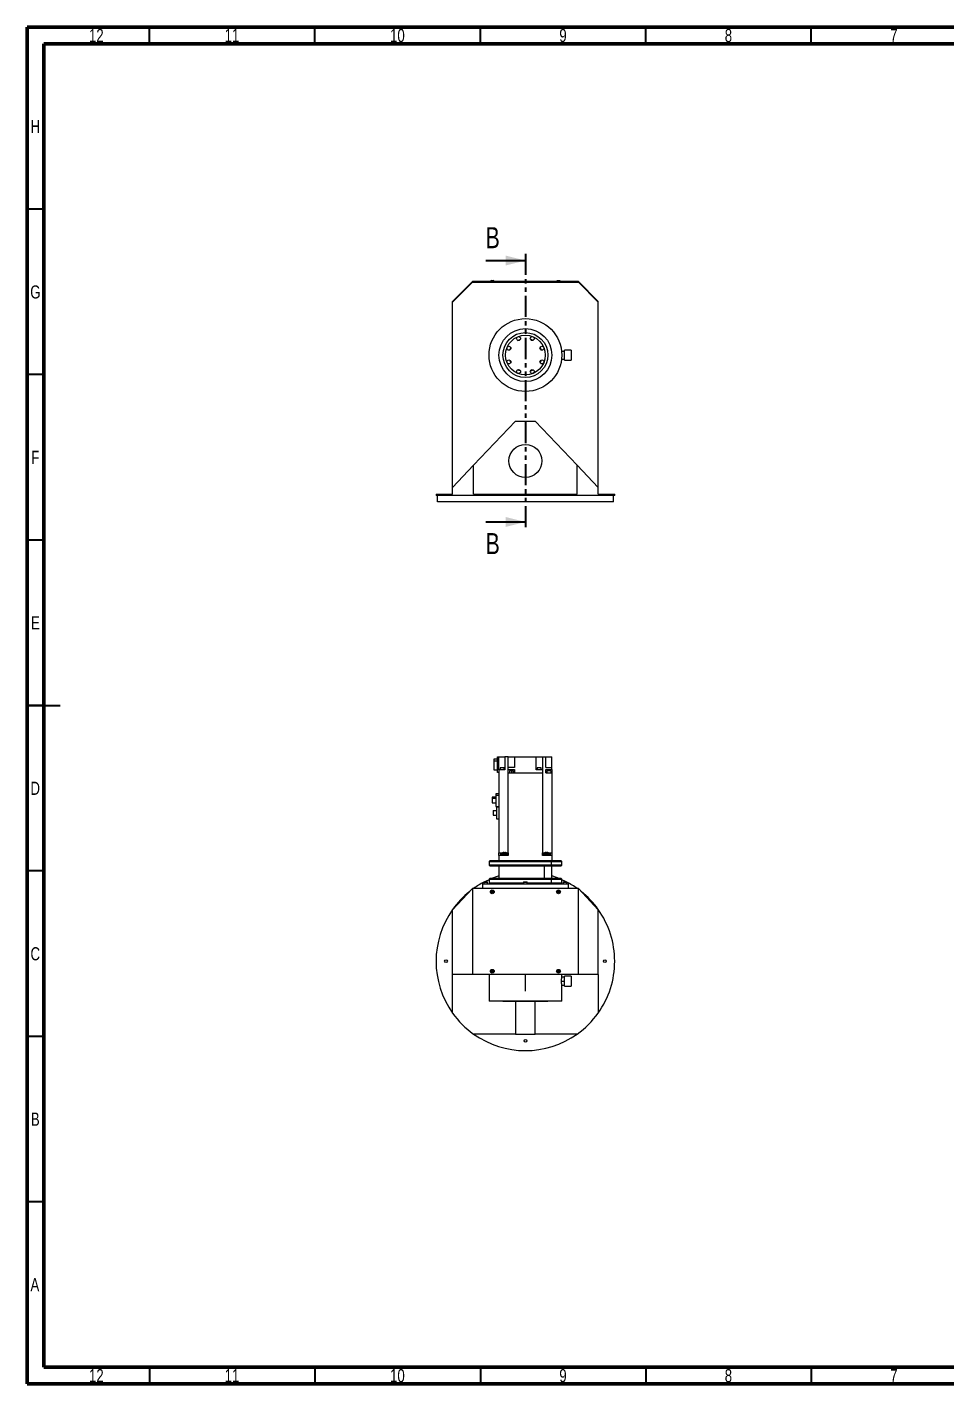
# Model space of a CAD drawing. Header units: millimetres. Extents: x 15 to 589, y 5 to 415.
# Drawn here: x 15 to 293, y 5 to 415 of the extents above; entities that cross this region are included whole.
import ezdxf

# ---------------------------------------------------------------- set-up
doc = ezdxf.new("R2010")
doc.units = ezdxf.units.MM
doc.linetypes.add('PHANTOM', pattern=[12.7, 6.35, -1.27, 1.27, -1.27, 1.27, -1.27])
doc.styles.add('SLDTEXTSTYLE0', font='TXT', dxfattribs={"width": 0.75})

msp = doc.modelspace()

# ---------------------------------------------------------------- linework, layer by layer
at = {"color": 7, "linetype": 'Continuous', "lineweight": 70}
for p, q in [((15, 5), (15, 415)), ((15, 415), (589, 415)), ((20, 10), (20, 410)), ((20, 410), (584, 410)), ((584, 10), (20, 10)), ((589, 5), (15, 5))]:
    msp.add_line(p, q, dxfattribs=at)
at = {"color": 7, "linetype": 'Continuous', "lineweight": 35}
for p, q in [((52, 410), (52, 415)), ((102, 410), (102, 415)), ((152, 410), (152, 415)), ((202, 410), (202, 415)), ((252, 410), (252, 415)), ((20, 360), (15, 360)), ((153.6, 344.46), (165.6, 344.46)), ((20, 310), (15, 310)), ((153.6, 265.47), (165.6, 265.47)), ((20, 260), (15, 260)), ((15, 210), (25, 210)), ((20, 210), (15, 210)), ((20, 160), (15, 160)), ((20, 110), (15, 110)), ((20, 60), (15, 60)), ((52, 10), (52, 5)), ((102, 10), (102, 5)), ((152, 10), (152, 5)), ((202, 10), (202, 5)), ((252, 10), (252, 5))]:
    msp.add_line(p, q, dxfattribs=at)
at = {"color": 7, "linetype": 'PHANTOM', "lineweight": 35}
msp.add_line((165.6, 346.46), (165.6, 263.47), dxfattribs=at)
at = {"color": 7, "linetype": 'Continuous', "lineweight": 25}
for p, q in [((149.6, 338.1), (143.6, 332.1)), ((149.6, 337.9), (143.6, 331.9)), ((181.6, 338.1), (149.6, 338.1)), ((149.6, 337.9), (181.6, 337.9)), ((155.03, 338.18), (155.03, 338.1)), ((155.03, 338.18), (155.6, 338.18)), ((155.32, 338.43), (155.6, 338.43)), ((155.6, 338.43), (155.89, 338.43)), ((155.6, 338.18), (156.17, 338.18)), ((156.17, 338.1), (156.17, 338.18)), ((175.03, 338.18), (175.03, 338.1)), ((175.03, 338.18), (175.6, 338.18)), ((175.32, 338.43), (175.6, 338.43)), ((175.6, 338.43), (175.89, 338.43)), ((175.6, 338.18), (176.17, 338.18)), ((176.17, 338.1), (176.17, 338.18)), ((187.6, 332.1), (181.6, 338.1)), ((187.6, 331.9), (181.6, 337.9)), ((143.6, 331.9), (143.6, 332.1)), ((187.6, 331.9), (187.6, 332.1)), ((143.6, 275.9), (143.6, 331.9)), ((187.6, 275.9), (187.6, 331.9)), ((176.54, 317.1), (177.4, 317.1)), ((179.4, 317.4), (177.4, 317.4)), ((177.4, 314.4), (177.4, 317.4)), ((179.4, 317.4), (179.4, 314.4)), ((176.54, 314.7), (177.4, 314.7)), ((177.4, 314.4), (179.4, 314.4)), ((162.6, 295.9), (149.95, 282.58)), ((162.6, 295.9), (168.6, 295.9)), ((181.26, 282.58), (168.6, 295.9)), ((149.95, 282.58), (143.6, 275.9)), ((149.95, 273.9), (149.95, 282.58)), ((181.26, 273.9), (181.26, 282.58)), ((187.6, 275.9), (181.26, 282.58)), ((143.6, 273.9), (143.6, 275.9)), ((187.6, 273.9), (187.6, 275.9)), ((138.6, 273.9), (138.6, 273.5)), ((138.6, 273.9), (143.6, 273.9)), ((192.6, 273.5), (138.6, 273.5)), ((139, 271.5), (139, 273.5)), ((192.2, 271.5), (139, 271.5)), ((149.95, 273.9), (181.26, 273.9)), ((187.6, 273.9), (192.6, 273.9)), ((192.2, 271.5), (192.2, 273.5)), ((192.6, 273.5), (192.6, 273.9)), ((157.2, 193.76), (156.1, 193.76)), ((156.1, 193.76), (156.1, 193.3)), ((156.1, 193.3), (156.1, 190.52)), ((156.1, 193.3), (157.2, 193.3)), ((157.2, 189.8), (157.2, 194.5)), ((157.2, 194.5), (157.61, 194.5)), ((157.61, 190.6), (157.61, 194.5)), ((157.61, 194.5), (159.41, 194.5)), ((159.41, 194.5), (159.41, 190.6)), ((160.41, 194.5), (159.41, 194.5)), ((160.41, 194.5), (162.33, 194.5)), ((160.41, 191.3), (160.41, 194.5)), ((162.33, 194.5), (162.33, 191.3)), ((162.33, 194.5), (168.87, 194.5)), ((168.87, 190.6), (168.87, 194.5)), ((168.87, 194.5), (170.79, 194.5)), ((170.79, 194.5), (170.79, 190.6)), ((170.79, 194.5), (171.79, 194.5)), ((171.79, 191.3), (171.79, 194.5)), ((171.79, 194.5), (173.59, 194.5)), ((173.59, 191.3), (173.59, 194.5)), ((156.1, 190.52), (157.2, 190.52)), ((157.61, 189.8), (157.2, 189.8)), ((157.6, 189.7), (157.61, 189.7)), ((157.6, 189.7), (157.6, 179.38)), ((157.61, 190.6), (157.61, 189.7)), ((159.41, 190.6), (157.61, 190.6)), ((157.94, 191.12), (157.94, 190.6)), ((159.14, 191.12), (157.94, 191.12)), ((159.14, 190.6), (159.14, 191.12)), ((162.33, 191.3), (160.41, 191.3)), ((160.41, 190.7), (160.41, 191.3)), ((160.41, 190.7), (162.33, 190.7)), ((160.41, 189.7), (160.41, 190.7)), ((160.41, 165.5), (160.41, 189.7)), ((160.41, 189.7), (170.79, 189.7)), ((160.8, 190.22), (160.8, 189.7)), ((161.4, 190.22), (160.8, 190.22)), ((161.4, 190.22), (161.4, 189.7)), ((162, 190.22), (161.4, 190.22)), ((162, 189.7), (162, 190.22)), ((162.33, 190.7), (162.33, 189.7)), ((170.79, 190.6), (168.87, 190.6)), ((169.2, 191.12), (169.2, 190.6)), ((170.4, 191.12), (169.2, 191.12)), ((170.4, 190.6), (170.4, 191.12)), ((170.79, 190.6), (170.79, 189.7)), ((170.79, 189.7), (170.79, 165.5)), ((171.79, 191.3), (173.59, 191.3)), ((171.79, 190.7), (173.59, 190.7)), ((171.79, 189.7), (171.79, 190.7)), ((171.79, 189.7), (173.6, 189.7)), ((172.06, 190.22), (172.06, 189.7)), ((173.26, 190.22), (172.06, 190.22)), ((173.26, 190.22), (173.26, 189.7)), ((173.59, 190.7), (173.59, 191.3)), ((173.59, 190.7), (173.59, 189.7)), ((173.6, 189.7), (173.6, 165.5)), ((155.58, 182.25), (155.58, 182.04)), ((156.68, 182.25), (155.58, 182.25)), ((155.58, 182.04), (155.58, 180.56)), ((155.58, 182.04), (156.68, 182.04)), ((155.58, 180.56), (156.68, 180.56)), ((156.68, 183.32), (156.68, 182.86)), ((157.6, 183.32), (156.68, 183.32)), ((156.68, 182.86), (157.6, 182.86)), ((156.68, 182.86), (156.68, 179.48)), ((155.84, 178.31), (155.84, 176.82)), ((155.84, 178.31), (156.92, 178.31)), ((155.84, 176.82), (156.92, 176.82)), ((156.68, 179.48), (157.6, 179.48)), ((156.92, 175.66), (156.92, 179.38)), ((156.92, 179.38), (157.6, 179.38)), ((157.6, 179.38), (157.6, 175.66)), ((157.6, 175.66), (156.92, 175.66)), ((157.6, 175.66), (157.6, 165.5)), ((157.6, 164.7), (157.6, 165.5)), ((157.6, 165.5), (158.56, 165.5)), ((157.6, 164.7), (157.6, 163.1)), ((160.41, 164.7), (157.6, 164.7)), ((158.04, 165.15), (158.04, 164.7)), ((158.63, 165.52), (158.63, 165.53)), ((159.13, 165.62), (159.13, 165.52)), ((159.35, 165.52), (159.35, 165.62)), ((159.85, 165.53), (159.85, 165.52)), ((159.92, 165.5), (160.41, 165.5)), ((160.41, 165.5), (160.41, 164.7)), ((170.79, 164.7), (170.79, 165.5)), ((170.79, 165.5), (171.28, 165.5)), ((173.6, 164.7), (170.79, 164.7)), ((171.36, 165.52), (171.35, 165.53)), ((171.85, 165.62), (171.86, 165.52)), ((172.07, 165.52), (172.08, 165.62)), ((172.58, 165.53), (172.58, 165.52)), ((172.65, 165.5), (173.6, 165.5)), ((173.17, 164.7), (173.17, 165.15)), ((173.6, 165.5), (173.6, 164.7)), ((173.6, 164.7), (173.6, 163.1)), ((154.8, 163.1), (154.6, 162.9)), ((154.6, 162.9), (154.6, 161.7)), ((154.6, 162.9), (173.38, 162.9)), ((154.6, 161.7), (154.8, 161.5)), ((173.38, 161.7), (154.6, 161.7)), ((157.6, 163.1), (154.8, 163.1)), ((154.8, 161.5), (176.4, 161.5)), ((158.35, 163.1), (157.6, 163.1)), ((157.6, 161.5), (157.6, 157.7)), ((172.86, 163.1), (158.35, 163.1)), ((171.26, 161.5), (171.26, 157.7)), ((173.6, 163.1), (172.86, 163.1)), ((173.38, 162.9), (173.38, 161.7)), ((173.38, 162.9), (176.6, 162.9)), ((176.6, 161.7), (173.38, 161.7)), ((176.4, 163.1), (173.6, 163.1)), ((173.6, 157.7), (173.6, 161.5)), ((176.6, 162.9), (176.4, 163.1)), ((176.4, 161.5), (176.6, 161.7)), ((176.6, 161.7), (176.6, 162.9)), ((152.6, 156.1), (152.6, 154.7)), ((152.6, 156.1), (178.6, 156.1)), ((153.11, 156.7), (153.05, 156.64)), ((153.05, 156.64), (153.05, 156.1)), ((153.05, 156.64), (153.6, 156.64)), ((153.11, 156.7), (153.6, 156.7)), ((153.6, 156.7), (154.09, 156.7)), ((153.6, 156.64), (154.15, 156.64)), ((154.15, 156.64), (154.09, 156.7)), ((154.15, 156.1), (154.15, 156.64)), ((154.8, 157.7), (154.6, 157.5)), ((154.6, 157.5), (154.6, 156.3)), ((154.6, 157.5), (173.38, 157.5)), ((154.6, 156.3), (154.8, 156.1)), ((165.05, 156.3), (154.6, 156.3)), ((176.4, 157.7), (154.8, 157.7)), ((165.11, 156.7), (165.05, 156.64)), ((165.05, 156.64), (165.05, 156.1)), ((165.05, 156.64), (165.6, 156.64)), ((165.11, 156.7), (165.6, 156.7)), ((165.6, 156.7), (166.09, 156.7)), ((165.6, 156.64), (166.15, 156.64)), ((166.15, 156.64), (166.09, 156.7)), ((166.15, 156.1), (166.15, 156.64)), ((173.38, 156.3), (166.15, 156.3)), ((173.38, 157.5), (176.6, 157.5)), ((173.38, 157.5), (173.38, 156.3)), ((176.6, 156.3), (173.38, 156.3)), ((176.6, 157.5), (176.4, 157.7)), ((176.4, 156.1), (176.6, 156.3)), ((176.6, 156.3), (176.6, 157.5)), ((177.11, 156.7), (177.05, 156.64)), ((177.05, 156.64), (177.05, 156.1)), ((177.05, 156.64), (177.6, 156.64)), ((177.11, 156.7), (177.6, 156.7)), ((177.6, 156.7), (178.09, 156.7)), ((177.6, 156.64), (178.15, 156.64)), ((178.15, 156.64), (178.09, 156.7)), ((178.15, 156.1), (178.15, 156.64)), ((178.6, 154.7), (178.6, 156.1)), ((149.6, 154.7), (143.6, 148.3)), ((149.6, 154.7), (149.6, 128.7)), ((181.6, 154.7), (149.6, 154.7)), ((155.37, 153.7), (155.49, 153.9)), ((155.49, 153.5), (155.37, 153.7)), ((155.49, 153.9), (155.72, 153.9)), ((155.72, 153.5), (155.49, 153.5)), ((155.72, 153.9), (155.83, 153.7)), ((155.83, 153.7), (155.72, 153.5)), ((175.37, 153.7), (175.49, 153.9)), ((175.49, 153.5), (175.37, 153.7)), ((175.49, 153.9), (175.72, 153.9)), ((175.72, 153.5), (175.49, 153.5)), ((175.72, 153.9), (175.83, 153.7)), ((175.83, 153.7), (175.72, 153.5)), ((181.6, 128.7), (181.6, 154.7)), ((187.6, 148.3), (181.6, 154.7)), ((143.6, 148.3), (143.6, 148.35)), ((143.6, 128.7), (143.6, 148.3)), ((187.6, 148.35), (187.6, 148.3)), ((187.6, 128.7), (187.6, 148.3)), ((143.6, 117.05), (143.6, 128.7)), ((149.6, 128.7), (143.6, 128.7)), ((181.6, 128.7), (149.6, 128.7)), ((154.6, 128.7), (154.6, 120.7)), ((155.37, 129.7), (155.49, 129.9)), ((155.49, 129.5), (155.37, 129.7)), ((155.49, 129.9), (155.72, 129.9)), ((155.72, 129.5), (155.49, 129.5)), ((155.72, 129.9), (155.83, 129.7)), ((155.83, 129.7), (155.72, 129.5)), ((165.6, 123.7), (165.6, 128.7)), ((175.37, 129.7), (175.49, 129.9)), ((175.49, 129.5), (175.37, 129.7)), ((175.49, 129.9), (175.72, 129.9)), ((175.72, 129.5), (175.49, 129.5)), ((175.72, 129.9), (175.83, 129.7)), ((175.83, 129.7), (175.72, 129.5)), ((176.6, 127.9), (176.6, 128.7)), ((177.4, 127.9), (176.6, 127.9)), ((179.4, 128.2), (177.4, 128.2)), ((177.4, 125.2), (177.4, 128.2)), ((179.4, 128.2), (179.4, 125.2)), ((187.6, 128.7), (181.6, 128.7)), ((187.6, 128.7), (187.6, 117.05)), ((176.54, 126.7), (177.4, 126.7)), ((176.6, 120.7), (176.6, 125.5)), ((176.6, 125.5), (177.4, 125.5)), ((177.4, 125.2), (179.4, 125.2)), ((176.6, 120.7), (154.6, 120.7)), ((158.8, 120.7), (158.8, 120.5)), ((171.88, 120.5), (158.8, 120.5)), ((162.6, 120.5), (162.6, 110.7)), ((168.6, 110.7), (168.6, 120.5)), ((172.4, 120.5), (171.88, 120.5)), ((172.4, 120.5), (172.4, 120.7)), ((162.6, 110.7), (149.95, 110.7)), ((162.6, 110.7), (168.6, 110.7)), ((181.26, 110.7), (168.6, 110.7))]:
    msp.add_line(p, q, dxfattribs=at)
at = {"color": 8, "linetype": 'Continuous', "lineweight": 25}
for p, q in [((158.04, 165.15), (159.24, 165.15)), ((158.1, 165.27), (159.24, 165.27)), ((159.24, 165.27), (160.38, 165.27)), ((159.24, 165.15), (160.41, 165.15)), ((170.79, 165.15), (171.97, 165.15)), ((170.83, 165.27), (171.97, 165.27)), ((171.97, 165.27), (173.1, 165.27)), ((171.97, 165.15), (173.17, 165.15))]:
    msp.add_line(p, q, dxfattribs=at)
at = {"color": 7, "linetype": 'Continuous', "lineweight": 25, "flags": 128}
for points in [[(163.3, 320.34), (163.72, 320.54), (164.09, 320.67)], [(170.04, 318.21), (170.18, 317.92), (170.37, 317.41)], [(170.37, 314.4), (170.18, 313.89), (170.04, 313.6)], [(164.1, 311.14), (163.72, 311.27), (163.3, 311.46)], [(154.6, 157.36), (153.52, 156.85), (153.23, 156.7)], [(177.97, 156.7), (177.68, 156.85), (176.6, 157.36)]]:
    msp.add_lwpolyline(points, dxfattribs=at)
at = {"color": 7, "linetype": 'Continuous'}
for radius in [11, 6]:
    msp.add_circle((165.6, 315.9), radius, dxfattribs=at)
at = {"color": 7, "linetype": 'Continuous', "lineweight": 25}
for centre, radius in [((165.6, 315.9), 11), ((165.6, 315.9), 8), ((165.6, 315.9), 6.8), ((163.53, 320.89), 0.6), ((167.67, 320.89), 0.6), ((160.61, 317.97), 0.6), ((170.59, 317.97), 0.6), ((160.61, 313.83), 0.6), ((170.59, 313.84), 0.6), ((163.54, 310.91), 0.6), ((167.67, 310.92), 0.6), ((165.6, 283.9), 5), ((155.6, 153.7), 0.57), ((155.6, 153.7), 0.285), ((175.6, 153.7), 0.57), ((175.6, 153.7), 0.285), ((141.6, 132.7), 0.413), ((189.6, 132.7), 0.413), ((155.6, 129.7), 0.57), ((155.6, 129.7), 0.285), ((175.6, 129.7), 0.57), ((175.6, 129.7), 0.285), ((165.6, 108.7), 0.413)]:
    msp.add_circle(centre, radius, dxfattribs=at)
for centre, radius, start, end in [((155.6, 337.83), 0.67, 115.1629, 148.2537), ((155.6, 337.83), 0.67, 31.7463, 64.8371), ((175.6, 337.83), 0.67, 115.1629, 148.2537), ((175.6, 337.83), 0.67, 31.7463, 64.8371), ((165.6, 315.9), 5, 62.5899, 72.4554), ((165.6, 315.9), 5, 152.5899, 162.4554), ((165.6, 315.9), 5, 197.5899, 207.4554), ((165.6, 315.9), 5, 287.5899, 297.4554), ((158.18, 165.15), 0.144, 124.6781, 180), ((159.24, 163.62), 2, 107.8196, 124.6781), ((159.24, 163.61), 2, 93.2445, 107.7159), ((159.24, 163.11), 2.41, 87.467, 92.533), ((159.24, 163.61), 2, 72.2841, 86.7555), ((159.24, 163.62), 2, 55.3219, 72.1804), ((160.29, 165.15), 0.144, 34.9978, 55.3219), ((170.91, 165.15), 0.144, 124.6781, 145.0022), ((171.97, 163.62), 2, 107.8196, 124.6781), ((171.97, 163.61), 2, 93.2445, 107.7159), ((171.97, 163.11), 2.41, 87.467, 92.533), ((171.97, 163.61), 2, 72.2841, 86.7555), ((171.97, 163.62), 2, 55.3219, 72.1804), ((173.02, 165.15), 0.144, 0, 55.3219), ((165.6, 132.7), 27, 117.6982, 125.4309), ((165.6, 132.7), 27, 107.2353, 112.1916), ((165.6, 132.7), 27, 67.8084, 72.7647), ((165.6, 132.7), 27, 54.5691, 62.3018), ((165.6, 132.7), 27, 128.5786, 144.5691), ((155.6, 153.7), 0.2, 150, 210), ((155.6, 153.7), 0.2, 90, 150), ((155.6, 153.7), 0.2, 210, 270), ((155.6, 153.7), 0.2, 30, 90), ((155.6, 153.7), 0.2, 270, 330), ((155.6, 153.7), 0.2, 330, 30), ((175.6, 153.7), 0.2, 150, 210), ((175.6, 153.7), 0.2, 90, 150), ((175.6, 153.7), 0.2, 210, 270), ((175.6, 153.7), 0.2, 30, 90), ((175.6, 153.7), 0.2, 270, 330), ((175.6, 153.7), 0.2, 330, 30), ((165.6, 132.7), 27, 35.4309, 51.4214), ((165.6, 132.7), 27, 144.5691, 215.4309), ((165.6, 132.7), 27, 0, 35.4309), ((165.6, 132.7), 27, 324.5691, 0), ((155.6, 129.7), 0.2, 150, 210), ((155.6, 129.7), 0.2, 90, 150), ((155.6, 129.7), 0.2, 210, 270), ((155.6, 129.7), 0.2, 30, 90), ((155.6, 129.7), 0.2, 270, 330), ((155.6, 129.7), 0.2, 330, 30), ((175.6, 129.7), 0.2, 150, 210), ((175.6, 129.7), 0.2, 90, 150), ((175.6, 129.7), 0.2, 210, 270), ((175.6, 129.7), 0.2, 30, 90), ((175.6, 129.7), 0.2, 270, 330), ((175.6, 129.7), 0.2, 330, 30), ((165.6, 132.7), 27, 215.4309, 234.5691), ((165.6, 132.7), 27, 305.4309, 324.5691), ((165.6, 132.7), 27, 234.5691, 305.4309)]:
    msp.add_arc(centre, radius, start, end, dxfattribs=at)
for points, knots in [([(176.54, 126.7), (176.54, 126.86), (176.54, 127.17), (176.57, 127.57), (176.6, 127.85), (176.6, 127.88), (176.6, 127.9)], [0, 0, 0, 0, 0.249967, 0.5, 0.750032, 1, 1, 1, 1]), ([(176.6, 125.5), (176.6, 125.52), (176.6, 125.56), (176.57, 125.83), (176.54, 126.23), (176.54, 126.54), (176.54, 126.7)], [0, 0, 0, 0, 0.249968, 0.5, 0.750033, 1, 1, 1, 1])]:
    msp.add_open_spline(points, degree=3, knots=knots, dxfattribs=at)
at = {"color": 7, "linetype": 'Continuous', "lineweight": 35}
for points in [[(165.6, 344.46), (159.6, 345.96), (159.6, 342.96)], [(165.6, 265.47), (159.6, 266.97), (159.6, 263.97)]]:
    msp.add_solid(points, dxfattribs=at)

# ---------------------------------------------------------------- texts
at = {"color": 7, "linetype": 'Continuous', "lineweight": 0, "attachment_point": 2, "style": 'SLDTEXTSTYLE0'}
for s, insert, char_height in [('12', (35.92, 414.46), 3.969), ('11', (76.92, 414.46), 3.969), ('10', (126.92, 414.46), 3.969), ('9', (176.96, 414.46), 3.97), ('8', (226.96, 414.46), 3.97), ('7', (276.96, 414.46), 3.97), ('H', (17.49, 386.96), 3.97), ('G', (17.49, 336.96), 3.97), ('F', (17.46, 286.96), 3.97), ('E', (17.51, 236.96), 3.97), ('D', (17.45, 186.96), 3.97), ('C', (17.46, 136.96), 3.97), ('B', (17.47, 86.96), 3.97), ('A', (17.34, 36.96), 3.97), ('12', (35.92, 9.46), 3.969), ('11', (76.92, 9.46), 3.969), ('10', (126.92, 9.46), 3.969), ('9', (176.96, 9.46), 3.97), ('8', (226.96, 9.46), 3.97), ('7', (276.96, 9.46), 3.97)]:
    msp.add_mtext(s, dxfattribs=dict(at, insert=insert, char_height=char_height))
at = {"color": 7, "linetype": 'Continuous', "char_height": 6.35, "attachment_point": 1, "style": 'SLDTEXTSTYLE0'}
for insert in [(153.6, 354.55), (153.6, 262.11)]:
    msp.add_mtext('B', dxfattribs=dict(at, insert=insert))

doc.saveas('drawing.dxf')
